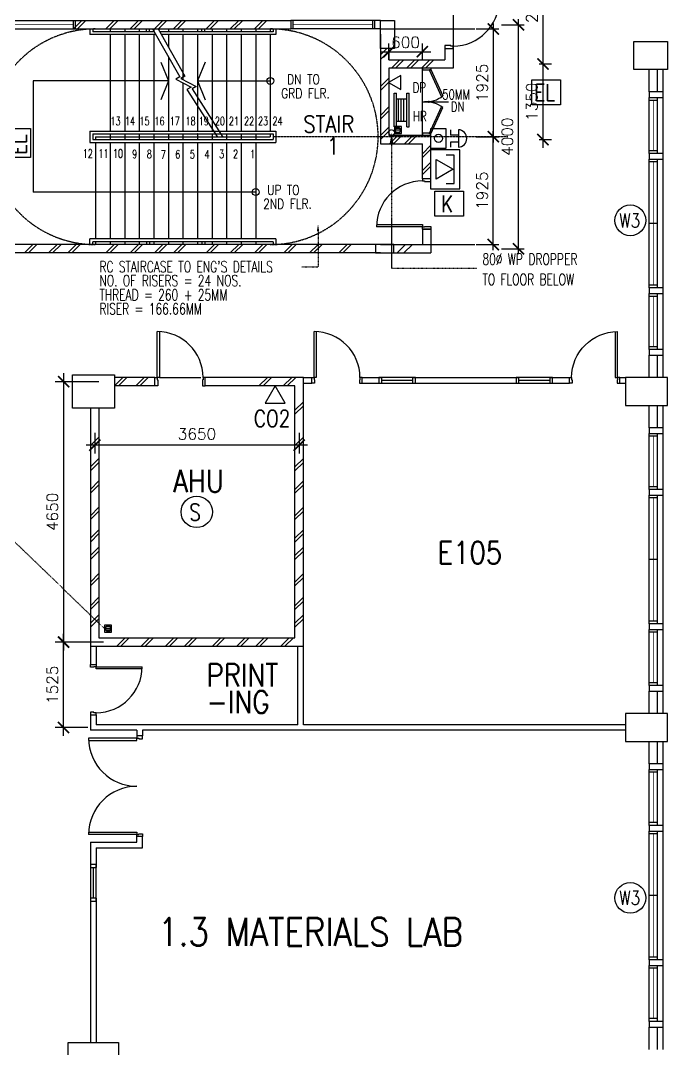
# Model space of a CAD drawing. Header units: feet. Extents: x 1613173 to 1750704, y -859418 to -757301.
# Drawn here: x 1639161 to 1650710, y -802174 to -783799 of the extents above; entities that cross this region are included whole.
import ezdxf

# ---------------------------------------------------------------- set-up
doc = ezdxf.new("R2010")
doc.units = ezdxf.units.FT
doc.header["$LTSCALE"] = 13
doc.header["$MEASUREMENT"] = 0
doc.linetypes.add('DIVIDE', pattern=[1.25, 0.5, -0.25, 0, -0.25, 0, -0.25])
doc.linetypes.add('HIDDEN', pattern=[0.375, 0.25, -0.125])
doc.layers.get('0').update_dxf_attribs({"linetype": 'CONTINUOUS'})
for name, color, linetype in [('-EL & K', 10, 'CONTINUOUS'), ('-FF', 240, 'CONTINUOUS'), ('-HR', 4, 'CONTINUOUS'), ('COL', 3, 'CONTINUOUS'), ('DIM', 7, 'CONTINUOUS'), ('DOOR', 5, 'CONTINUOUS'), ('DR', 7, 'CONTINUOUS'), ('FIT', 5, 'CONTINUOUS'), ('H', 1, 'CONTINUOUS'), ('hatch', 7, 'CONTINUOUS'), ('LINE', 7, 'CONTINUOUS'), ('partition', 7, 'CONTINUOUS'), ('PIPE', 5, 'DIVIDE'), ('stair', 7, 'CONTINUOUS'), ('T25', 7, 'CONTINUOUS'), ('T50', 4, 'CONTINUOUS'), ('TEX', 2, 'CONTINUOUS'), ('WALL', 2, 'CONTINUOUS'), ('WIN', 5, 'CONTINUOUS'), ('WIN-T', 7, 'CONTINUOUS'), ('WP', 50, 'DIVIDE')]:
    doc.layers.add(name, color=color, linetype=linetype)
doc.styles.add('E', font='ROMANS.SHX', dxfattribs={"width": 0.9})
doc.styles.add('ROMANS', font='romans')
doc.styles.get("Standard").update_dxf_attribs({"font": 'ROMANS.SHX'})
doc.dimstyles.new('STANDARD$0', dxfattribs={"dimscale": 0, "dimtxt": 8, "dimasz": 6, "dimexe": 1, "dimexo": 1, "dimgap": 3, "dimtad": 1, "dimdec": 0, "dimlfac": -1, "dimrnd": 1, "dimzin": 0, "dimdsep": 46, "dimtxsty": 'Standard', "dimcen": 0, "dimclrd": 5, "dimclre": 250, "dimadec": 0, "dimazin": 0, "dimtfac": 1, "dimtdec": 4, "dimtofl": 0, "dimtmove": 0, "dimatfit": 3, "dimfxl": 1, "dimtolj": 1, "dimtzin": 0, "dimarcsym": 0})

# ---------------------------------------------------------------- blocks, each defined once
blk = doc.blocks.new('FG')
at = {"layer": 'LINE', "linetype": 'Continuous'}
for points in [[(0, 0), (50, 0), (50, 100), (0, 100)], [(600, 0), (650, 0), (650, 100), (600, 100)]]:
    blk.add_lwpolyline(points, close=True, dxfattribs=at)
at = {"layer": 'LINE', "color": 5, "linetype": 'Continuous'}
for points in [[(600, 100), (50, 100)], [(50, 0), (600, 0)]]:
    blk.add_lwpolyline(points, dxfattribs=at)
at = {"layer": 'LINE', "color": 1, "linetype": 'Continuous'}
blk.add_lwpolyline([(50, 50), (600, 50)], dxfattribs=at)
blk = doc.blocks.new('DR-900-B')
at = {"layer": 'DR'}
for p, q in [((0, 900), (-150, 900)), ((-150, 900), (-150, 860)), ((-150, 860), (-110, 860)), ((-110, 860), (-110, 850)), ((-110, 850), (0, 850)), ((0, 850), (0, 900)), ((-150, 40), (-970, 40)), ((-969, 80), (-150, 80)), ((-150, 80), (-150, 40)), ((-150, 40), (-110, 40)), ((-150, 0), (-150, 40)), ((0, 0), (-150, 0)), ((-110, 50), (0, 50)), ((-110, 40), (-110, 50)), ((0, 50), (0, 0))]:
    blk.add_line(p, q, dxfattribs=at)
blk.add_arc((-150, 40), 820, 90, 180, dxfattribs=at)
blk = doc.blocks.new('_ARCHTICK')
at = {"color": 0, "linetype": 'ByBlock', "const_width": 0.15}
blk.add_lwpolyline([(-0.5, -0.5), (0.5, 0.5)], dxfattribs=at)
blk = doc.blocks.new('*D253')
at = {"layer": 'DIM', "color": 7, "lineweight": -2, "transparency": 16777216}
for p, q in [((1645735, -784499), (1645735, -784206)), ((1646335, -784499), (1646335, -784206)), ((1645585, -784356), (1646485, -784356))]:
    blk.add_line(p, q, dxfattribs=at)
at = {"layer": 'DIM', "color": 7, "lineweight": -2, "transparency": 16777216, "xscale": 200, "yscale": 200, "zscale": 200, "rotation": 180}
blk.add_blockref('_ARCHTICK', (1645735, -784356), dxfattribs=at)
at = {"layer": 'DIM', "color": 7, "lineweight": -2, "transparency": 16777216, "xscale": 200, "yscale": 200, "zscale": 200}
blk.add_blockref('_ARCHTICK', (1646335, -784356), dxfattribs=at)
at = {"layer": 'DIM', "color": 7, "transparency": 16777216, "insert": (1646035, -784187), "char_height": 200, "attachment_point": 5, "style": 'ROMANS'}
blk.add_mtext('\\A1;600', dxfattribs=at)
blk = doc.blocks.new('D1800-A')
at = {"layer": 'DR'}
for p, q in [((0, 0), (100, 0)), ((0, -50), (0, 0)), ((100, 0), (100, -40)), ((60, -50), (0, -50)), ((100, -40), (60, -40)), ((60, -40), (60, -50)), ((100, -40), (960, -40)), ((100, -80), (100, -40)), ((959, -80), (100, -80)), ((60, -1750), (0, -1750)), ((0, -1750), (0, -1800)), ((0, -1800), (100, -1800)), ((60, -1760), (60, -1750)), ((100, -1760), (60, -1760)), ((959, -1720), (100, -1720)), ((100, -1720), (100, -1760)), ((100, -1760), (960, -1760)), ((100, -1800), (100, -1760))]:
    blk.add_line(p, q, dxfattribs=at)
for centre, start, end in [((100, -40), 270.0001, 0), ((100, -1760), 0, 90)]:
    blk.add_arc(centre, 860, start, end, dxfattribs=at)
blk = doc.blocks.new('*D207')
at = {"layer": 'DIM', "color": 7, "lineweight": -2, "transparency": 16777216}
for p, q in [((1648488, -782274), (1648488, -784724)), ((1648423, -782424), (1648638, -782424)), ((1648423, -784574), (1648638, -784574))]:
    blk.add_line(p, q, dxfattribs=at)
at = {"layer": 'DIM', "color": 7, "lineweight": -2, "transparency": 16777216, "xscale": 200, "yscale": 200, "zscale": 200}
for p, rotation in [((1648488, -782424), 90), ((1648488, -784574), 270)]:
    blk.add_blockref('_ARCHTICK', p, dxfattribs=dict(at, rotation=rotation))
at = {"layer": 'DIM', "color": 7, "transparency": 16777216, "insert": (1648288, -783499), "char_height": 200, "attachment_point": 5, "rotation": 90, "style": 'ROMANS'}
blk.add_mtext('\\A1;2150', dxfattribs=at)
blk = doc.blocks.new('*D208')
at = {"layer": 'DIM', "color": 7, "lineweight": -2, "transparency": 16777216}
for p, q in [((1648488, -784424), (1648488, -786074)), ((1648423, -784574), (1648638, -784574)), ((1648423, -785924), (1648638, -785924))]:
    blk.add_line(p, q, dxfattribs=at)
at = {"layer": 'DIM', "color": 7, "lineweight": -2, "transparency": 16777216, "xscale": 200, "yscale": 200, "zscale": 200}
for p, rotation in [((1648488, -784574), 90), ((1648488, -785924), 270)]:
    blk.add_blockref('_ARCHTICK', p, dxfattribs=dict(at, rotation=rotation))
at = {"layer": 'DIM', "color": 7, "transparency": 16777216, "insert": (1648288, -785249), "char_height": 200, "attachment_point": 5, "rotation": 90, "style": 'ROMANS'}
blk.add_mtext('\\A1;1350', dxfattribs=at)
blk = doc.blocks.new('d900-1b1')
at = {"layer": 'DR'}
for p, q in [((40, 100), (40, 920)), ((80, 919), (80, 100)), ((0, 0), (0, 100)), ((0, 100), (40, 100)), ((50, 0), (0, 0)), ((80, 100), (40, 100)), ((40, 100), (40, 60)), ((40, 60), (50, 60)), ((50, 60), (50, 0)), ((860, 60), (850, 60)), ((850, 60), (850, 0)), ((850, 0), (900, 0)), ((860, 100), (860, 60)), ((900, 100), (860, 100)), ((900, 0), (900, 100))]:
    blk.add_line(p, q, dxfattribs=at)
blk.add_arc((40, 100), 820, 0, 90, dxfattribs=at)
blk = doc.blocks.new('*D230')
at = {"layer": 'DIM', "color": 7, "lineweight": -2, "transparency": 16777216}
for p, q in [((1640485, -791161), (1640485, -791532)), ((1644135, -791161), (1644135, -791532)), ((1644285, -791382), (1640335, -791382))]:
    blk.add_line(p, q, dxfattribs=at)
at = {"layer": 'DIM', "color": 7, "lineweight": -2, "transparency": 16777216, "xscale": 200, "yscale": 200, "zscale": 200, "rotation": 180}
blk.add_blockref('_ARCHTICK', (1640485, -791382), dxfattribs=at)
at = {"layer": 'DIM', "color": 7, "lineweight": -2, "transparency": 16777216, "xscale": 200, "yscale": 200, "zscale": 200}
blk.add_blockref('_ARCHTICK', (1644135, -791382), dxfattribs=at)
at = {"layer": 'DIM', "color": 7, "transparency": 16777216, "insert": (1642310, -791182), "char_height": 200, "attachment_point": 5, "style": 'ROMANS'}
blk.add_mtext('\\A1;3650', dxfattribs=at)
blk = doc.blocks.new('*D231')
at = {"layer": 'DIM', "color": 7, "lineweight": -2, "transparency": 16777216}
for p, q in [((1639929, -790099), (1639929, -795049)), ((1640560, -790249), (1639779, -790249)), ((1640641, -794899), (1639779, -794899))]:
    blk.add_line(p, q, dxfattribs=at)
at = {"layer": 'DIM', "color": 7, "lineweight": -2, "transparency": 16777216, "xscale": 200, "yscale": 200, "zscale": 200}
for p, rotation in [((1639929, -790249), 90), ((1639929, -794899), 270)]:
    blk.add_blockref('_ARCHTICK', p, dxfattribs=dict(at, rotation=rotation))
at = {"layer": 'DIM', "color": 7, "transparency": 16777216, "insert": (1639729, -792574), "char_height": 200, "attachment_point": 5, "rotation": 90, "style": 'ROMANS'}
blk.add_mtext('\\A1;4650', dxfattribs=at)
blk = doc.blocks.new('*D232')
at = {"layer": 'DIM', "color": 7, "lineweight": -2, "transparency": 16777216}
for p, q in [((1640641, -794899), (1639779, -794899)), ((1639929, -796574), (1639929, -794749)), ((1640360, -796424), (1639779, -796424))]:
    blk.add_line(p, q, dxfattribs=at)
at = {"layer": 'DIM', "color": 7, "lineweight": -2, "transparency": 16777216, "xscale": 200, "yscale": 200, "zscale": 200}
for p, rotation in [((1639929, -794899), 90), ((1639929, -796424), 270)]:
    blk.add_blockref('_ARCHTICK', p, dxfattribs=dict(at, rotation=rotation))
at = {"layer": 'DIM', "color": 7, "transparency": 16777216, "insert": (1639729, -795662), "char_height": 200, "attachment_point": 5, "rotation": 90, "style": 'ROMANS'}
blk.add_mtext('\\A1;1525', dxfattribs=at)
blk = doc.blocks.new('*D52')
at = {"layer": 'DIM', "color": 7, "lineweight": -2, "transparency": 16777216}
for p, q in [((1648788, -783985), (1649192, -783985)), ((1649092, -788085), (1649092, -783885)), ((1648788, -787985), (1649192, -787985))]:
    blk.add_line(p, q, dxfattribs=at)
at = {"layer": 'DIM', "color": 7, "lineweight": -2, "transparency": 16777216, "xscale": 200, "yscale": 200, "zscale": 200}
for p, rotation in [((1649092, -783985), 90), ((1649092, -787985), 270)]:
    blk.add_blockref('_ARCHTICK', p, dxfattribs=dict(at, rotation=rotation))
at = {"layer": 'DIM', "color": 7, "transparency": 16777216, "insert": (1648892, -785985), "char_height": 200, "attachment_point": 5, "rotation": 90, "style": 'ROMANS'}
blk.add_mtext('\\A1;4000', dxfattribs=at)
blk = doc.blocks.new('*D53')
at = {"layer": 'DIM', "color": 7, "lineweight": -2, "transparency": 16777216}
for p, q in [((1648642, -788010), (1648642, -785885)), ((1648338, -785985), (1648742, -785985)), ((1648338, -787910), (1648742, -787910))]:
    blk.add_line(p, q, dxfattribs=at)
at = {"layer": 'DIM', "color": 7, "lineweight": -2, "transparency": 16777216, "xscale": 200, "yscale": 200, "zscale": 200}
for p, rotation in [((1648642, -785985), 90), ((1648642, -787910), 270)]:
    blk.add_blockref('_ARCHTICK', p, dxfattribs=dict(at, rotation=rotation))
at = {"layer": 'DIM', "color": 7, "transparency": 16777216, "insert": (1648442, -786948), "char_height": 200, "attachment_point": 5, "rotation": 90, "style": 'ROMANS'}
blk.add_mtext('\\A1;1925', dxfattribs=at)
blk = doc.blocks.new('*D54')
at = {"layer": 'DIM', "color": 7, "lineweight": -2, "transparency": 16777216}
for p, q in [((1648338, -784060), (1648742, -784060)), ((1648642, -783960), (1648642, -786085)), ((1648338, -785985), (1648742, -785985))]:
    blk.add_line(p, q, dxfattribs=at)
at = {"layer": 'DIM', "color": 7, "lineweight": -2, "transparency": 16777216, "xscale": 200, "yscale": 200, "zscale": 200}
for p, rotation in [((1648642, -784060), 90), ((1648642, -785985), 270)]:
    blk.add_blockref('_ARCHTICK', p, dxfattribs=dict(at, rotation=rotation))
at = {"layer": 'DIM', "color": 7, "transparency": 16777216, "insert": (1648442, -785023), "char_height": 200, "attachment_point": 5, "rotation": 90, "style": 'ROMANS'}
blk.add_mtext('\\A1;1925', dxfattribs=at)
blk = doc.blocks.new('*D55')
at = {"layer": 'DIM', "color": 7, "lineweight": -2, "transparency": 16777216}
for p, q in [((1646426, -783641), (1646876, -783641)), ((1646526, -783810), (1646526, -783541)), ((1646776, -783810), (1646776, -783541))]:
    blk.add_line(p, q, dxfattribs=at)
at = {"layer": 'DIM', "color": 7, "lineweight": -2, "transparency": 16777216, "xscale": 200, "yscale": 200, "zscale": 200, "rotation": 180}
blk.add_blockref('_ARCHTICK', (1646526, -783641), dxfattribs=at)
at = {"layer": 'DIM', "color": 7, "lineweight": -2, "transparency": 16777216, "xscale": 200, "yscale": 200, "zscale": 200}
blk.add_blockref('_ARCHTICK', (1646776, -783641), dxfattribs=at)
at = {"layer": 'DIM', "color": 7, "transparency": 16777216, "insert": (1647059, -783291), "char_height": 200, "attachment_point": 5, "style": 'ROMANS'}
blk.add_mtext('\\A1;250', dxfattribs=at)
blk = doc.blocks.new('100FT')
at = {"layer": 'PIPE', "linetype": 'Continuous'}
blk.add_circle((0, 0), 50, dxfattribs=at)
at = {"layer": 'WP', "linetype": 'Continuous'}
for p, q in [((-37, 34), (37, 34)), ((-50, -3), (50, -3)), ((-34, -37), (34, -37))]:
    blk.add_line(p, q, dxfattribs=at)
blk = doc.blocks.new('A$C7CE3714C')
at = {"layer": 'FIT'}
blk.add_lwpolyline([(0, 0), (126, 0), (126, 126), (0, 126)], close=True, dxfattribs=at)
at = {"layer": 'FIT', "xscale": -1}
blk.add_blockref('100FT', (63, 66), dxfattribs=at)
blk = doc.blocks.new('CO2')
at = {"layer": '-FF'}
blk.add_lwpolyline([(-306, -176), (-306, 176), (0, 0)], close=True, dxfattribs=at)
blk = doc.blocks.new('FIREMAN INTERCOM')
at = {"layer": '-FF', "color": 3, "ltscale": 10}
for p, q in [((-350, 522), (350, 522)), ((-350, 0), (-350, 522)), ((350, 522), (350, 0)), ((350, 0), (-350, 0))]:
    blk.add_line(p, q, dxfattribs=at)
at = {"layer": '-FF', "ltscale": 10}
for p, q in [((-254, 281), (-254, 422)), ((-254, 422), (251, 422)), ((-1, 402), (-176, 100)), ((173, 100), (-1, 402)), ((251, 422), (251, 281)), ((-176, 100), (173, 100))]:
    blk.add_line(p, q, dxfattribs=at)
blk = doc.blocks.new('BREAK GLASS')
at = {"layer": '-FF'}
blk.add_lwpolyline([(-175, 281), (-175, 0), (175, 0), (175, 281)], close=True, dxfattribs=at)
blk.add_circle((2, 140), 73.3, dxfattribs=at)
blk = doc.blocks.new('ALARM BELL')
at = {"layer": '-FF'}
for p, q in [((-159, 140), (153, 140)), ((-156, 0), (-60, 0)), ((-60, 140), (-60, 0)), ((60, 140), (60, 0)), ((60, 0), (152, 0))]:
    blk.add_line(p, q, dxfattribs=at)
blk.add_arc((-3, 135), 156, 1.8551, 178.1449, dxfattribs=at)
blk = doc.blocks.new('SMOKE DETECTOR')
at = {"layer": '-FF'}
blk.add_circle((0, 0), 280, dxfattribs=at)
at = {"layer": '-FF', "color": 3, "style": 'E', "width": 0.8}
blk.add_text('S', height=300, dxfattribs=at).set_placement((-132, -156))
blk = doc.blocks.new('AMSTR2-E')
at = {"layer": 'hatch', "color": 1}
for p, q in [((1643.1, -150), (1793.1, 0)), ((1714.8, -150), (1864.8, 0)), ((2223.5, -150), (2373.5, 0)), ((2295.1, -150), (2445.1, 0)), ((2657.5, -150), (2807.5, 0)), ((2729.1, -150), (2879.1, 0)), ((3090.4, -150), (3240.4, 0)), ((3162, -150), (3312, 0)), ((3431.1, -150), (3581.1, 0)), ((3502.8, -150), (3652.8, 0)), ((4011.5, -150), (4161.5, 0)), ((4083.1, -150), (4233.1, 0)), ((4445.5, -150), (4595.5, 0)), ((4517.1, -150), (4667.1, 0)), ((4878.4, -150), (5028.4, 0)), ((4950, -150), (5100, 0))]:
    blk.add_line(p, q, dxfattribs=at)
at = {"layer": 'stair', "color": 193}
for p, q in [((1940, -150), (1940, -250)), ((1990, -150), (1990, -200)), ((2951.7, -200), (2951.7, -150)), ((3001.7, -200), (3001.7, -150)), ((3938.3, -200), (3938.3, -150)), ((3988.3, -200), (3988.3, -150)), ((5210, -150), (5210, -200)), ((5260, -150), (5260, -250)), ((3111.1, -250), (1940, -250)), ((3082.6, -200), (1990, -200)), ((5210, -200), (3183.1, -200)), ((5260, -250), (3211.7, -250)), ((1940, -1975), (5260, -1975)), ((1940, -1975), (1940, -2175)), ((5260, -1975), (5260, -2175)), ((1940, -2175), (5260, -2175)), ((1990, -2025), (5210, -2025)), ((1990, -2025), (1990, -2125)), ((1990, -2125), (5210, -2125)), ((3864.3, -2025), (3862.2, -2025)), ((5210, -2025), (5210, -2125)), ((1940, -4000), (1940, -3900)), ((5260, -3900), (1940, -3900)), ((1990, -4000), (1990, -3950)), ((5210, -3950), (1990, -3950)), ((2951.7, -3950), (2951.7, -4000)), ((3001.7, -3950), (3001.7, -4000)), ((3938.3, -3950), (3938.3, -4000)), ((3988.3, -3950), (3988.3, -4000)), ((5210, -3950), (5210, -4000)), ((5260, -3900), (5260, -4000))]:
    blk.add_line(p, q, dxfattribs=at)
at = {"layer": 'stair'}
for p, q in [((2300, -150), (2300, -200)), ((2560, -150), (2560, -200)), ((2820, -150), (2820, -200)), ((3080, -150), (3080, -200)), ((3340, -150), (3340, -200)), ((3600, -150), (3600, -200)), ((3860, -150), (3860, -200)), ((4120, -150), (4120, -200)), ((4380, -150), (4380, -200)), ((4640, -150), (4640, -200)), ((4900, -150), (4900, -200)), ((5160, -150), (5160, -200)), ((2300, -250), (2300, -1975)), ((2560, -250), (2560, -1975)), ((2820, -250), (2820, -1975)), ((3080, -250), (3080, -1975)), ((3340, -250), (3340, -474.5)), ((3600, -250), (3600, -1052.3)), ((3860, -250), (3860, -1975)), ((4120, -250), (4120, -1975)), ((4380, -250), (4380, -1975)), ((4640, -250), (4640, -1975)), ((4900, -250), (4900, -1975)), ((5160, -250), (5160, -1975)), ((3340, -650.4), (3340, -1975)), ((3340, -1078.4), (927.4, -1078.4)), ((927.4, -1078.4), (927.4, -3062.5)), ((3860, -1078.4), (5160, -1078.4)), ((3600, -1114.3), (3600, -1637.4)), ((3600, -1637.4), (3600, -1975)), ((2040, -2075), (3839.3, -2075)), ((2040, -2075), (5160, -2075)), ((2040, -2075), (2040, -2125)), ((2040, -2175), (2040, -3900)), ((2300, -2025), (2300, -2075)), ((2300, -2025), (2300, -2075)), ((2300, -2075), (2300, -2125)), ((2300, -2175), (2300, -3900)), ((2560, -2025), (2560, -2075)), ((2560, -2025), (2560, -2075)), ((2560, -2075), (2560, -2125)), ((2560, -2175), (2560, -3900)), ((2820, -2025), (2820, -2075)), ((2820, -2025), (2820, -2075)), ((2820, -2075), (2820, -2125)), ((2820, -2175), (2820, -3900)), ((3080, -2025), (3080, -2075)), ((3080, -2025), (3080, -2075)), ((3080, -2075), (3080, -2125)), ((3080, -2175), (3080, -3900)), ((3340, -2025), (3340, -2075)), ((3340, -2025), (3340, -2075)), ((3340, -2075), (3340, -2125)), ((3340, -2175), (3340, -3900)), ((3600, -2025), (3600, -2070.6)), ((3600, -2025), (3600, -2075)), ((3600, -2075), (3600, -2125)), ((3600, -2175), (3600, -3900)), ((3860, -2025), (3860, -2125)), ((3860, -2175), (3860, -3900)), ((4120, -2025), (4120, -2075)), ((4120, -2075), (4120, -2125)), ((4120, -2075), (4120, -2125)), ((4120, -2175), (4120, -3900)), ((4380, -2025), (4380, -2075)), ((4380, -2075), (4380, -2125)), ((4380, -2075), (4380, -2125)), ((4380, -2175), (4380, -3900)), ((4640, -2025), (4640, -2075)), ((4640, -2075), (4640, -2125)), ((4640, -2175), (4640, -3900)), ((4900, -2025), (4900, -2075)), ((4900, -2075), (4900, -2125)), ((4900, -2175), (4900, -3900)), ((5160, -2025), (5160, -2075)), ((4900, -3062.5), (927.4, -3062.5)), ((2040, -3950), (2040, -4000)), ((2300, -3950), (2300, -4000)), ((2560, -3950), (2560, -4000)), ((2820, -3950), (2820, -4000)), ((3080, -3950), (3080, -4000)), ((3340, -3950), (3340, -4000)), ((3600, -3950), (3600, -4000)), ((3860, -3950), (3860, -4000)), ((4120, -3950), (4120, -4000)), ((4380, -3950), (4380, -4000)), ((4640, -3950), (4640, -4000)), ((4900, -3950), (4900, -4000))]:
    blk.add_line(p, q, dxfattribs=at)
at = {"layer": 'stair', "color": 5, "linetype": 'HIDDEN'}
for p, q in [((7125, -150), (8812.7, -150)), ((9398, -2075), (5210, -2075)), ((7125, -4000), (8812.7, -4000))]:
    blk.add_line(p, q, dxfattribs=at)
at = {"layer": 'stair'}
for points in [[(3054, -150), (3542.9, -1005.3), (3470.6, -1046.6), (3744.1, -1189.7), (3671.9, -1231), (4214, -2079.3)], [(3154.5, -150), (3635.7, -991.9), (3563.5, -1033.2), (3837, -1176.3), (3764.8, -1217.6), (4314.5, -2079.3)]]:
    blk.add_lwpolyline(points, dxfattribs=at)
at = {"layer": 'stair', "color": 4, "linetype": 'Continuous'}
for points in [[(3205.2, -741.4), (3340, -1078.4), (3205.2, -1415.5)], [(3994.8, -741.4), (3860, -1078.4), (3994.8, -1415.5)]]:
    blk.add_lwpolyline(points, dxfattribs=at)
at = {"layer": 'stair', "color": 2, "linetype": 'Continuous'}
for centre in [(5160, -1078.4), (4900, -3062.5)]:
    blk.add_circle(centre, 62.5, dxfattribs=at)
at = {"layer": 'stair', "color": 1, "linetype": 'HIDDEN'}
for centre, start, end in [((2040, -2075), 90, 270), ((5160, -2075), 270, 90)]:
    blk.add_arc(centre, 1925, start, end, dxfattribs=at)
at = {"layer": 'WALL'}
for p, q in [((1675, 0), (1675, -150)), ((1675, 0), (5525, 0)), ((5525, 0), (5525, -150)), ((1675, -150), (5525, -150)), ((7025, -150), (7025, 0)), ((7125, 0), (7025, 0)), ((7125, -150), (7025, -150))]:
    blk.add_line(p, q, dxfattribs=at)
at = {"layer": 'WIN'}
for p, q in [((175, 0), (1675, 0)), ((1637, 0), (1637, -150)), ((7025, 0), (5525, 0)), ((175, -150), (1675, -150)), ((213, 0), (213, -150)), ((7025, -150), (5525, -150)), ((5563, 0), (5563, -150)), ((6987, 0), (6987, -150))]:
    blk.add_line(p, q, dxfattribs=at)
at = {"layer": 'WIN', "const_width": 10, "flags": 128}
for points in [[(213, -75), (1637, -75)], [(6987, -75), (5563, -75)]]:
    blk.add_lwpolyline(points, dxfattribs=at)
at = {"color": 2, "style": 'ROMANS', "width": 0.85}
for s, p in [('STAIR', (5751, -1998.7)), ('1', (6170.8, -2389.9))]:
    blk.add_text(s, height=300, dxfattribs=at).set_placement(p)
at = {"layer": 'stair', "color": 7, "linetype": 'Continuous', "style": 'ROMANS', "width": 0.7}
for s, p in [('13', (2305.7, -1870.8)), ('14', (2564.5, -1870.8)), ('15', (2823.7, -1870.8)), ('16', (3091.2, -1870.8)), ('17', (3363.8, -1870.8)), ('18', (3646.4, -1870.8)), ('19', (3882.4, -1870.8)), ('20', (4170.7, -1870.8)), ('21', (4420.5, -1870.8)), ('22', (4690.7, -1870.8)), ('23', (4939.7, -1870.8)), ('24', (5198.7, -1870.8)), ('12', (1810.6, -2448.5)), ('11', (2091.6, -2448.5)), ('10', (2349.7, -2448.5)), ('9', (2693.6, -2458.5)), ('8', (2955, -2458.5)), ('7', (3204.5, -2469)), ('6', (3463.1, -2463.7)), ('5', (3724.5, -2463.7)), ('4', (3985.9, -2463.7)), ('3', (4244.5, -2458.5)), ('2', (4494, -2458.5)), ('1', (4798.6, -2459))]:
    blk.add_text(s, height=150, dxfattribs=at).set_placement(p)
at = {"layer": 'DIM', "color": 1}
dim = blk.add_linear_dim(base=(7275, 268.9), p1=(7025, 0), p2=(7275, 0), dimstyle='STANDARD$0', override={"dimscale": 100, "dimtxt": 2, "dimasz": 2, "dimgap": 1, "dimtxsty": 'ROMANS', "dimblk": 'ARCHTICK', "dimdle": 1, "dimclrd": 7, "dimclre": 7, "dimclrt": 7, "dimtdec": 0, "dimtmove": 2}, dxfattribs=at)
dim.commit()
dim.dimension.update_dxf_attribs({"geometry": '*D55', "text_midpoint": (7558.5, 618.9), "dimtype": 128, "insert": (-1639500.9, 783910.4)})
at = {"layer": 'DIM'}
for p1, p2, distance, picture, middle in [((9187, -4075), (9187, -75), -403.9, '*D52', (9390.9, -2075)), ((8736.9, -150), (8736.9, -2075), 403.9, '*D54', (8940.7, -1112.5)), ((8736.9, -4000), (8736.9, -2075), -403.9, '*D53', (8940.7, -3037.5))]:
    dim = blk.add_aligned_dim(p1=p1, p2=p2, distance=distance, dimstyle='STANDARD$0', override={"dimscale": 100, "dimtxt": 2, "dimasz": 2, "dimgap": 1, "dimtxsty": 'ROMANS', "dimblk": 'ARCHTICK', "dimdle": 1, "dimclrd": 7, "dimclre": 7, "dimclrt": 7, "dimtdec": 0, "dimtmove": 2}, dxfattribs=at)
    dim.commit()
    dim.dimension.update_dxf_attribs({"geometry": picture, "text_midpoint": middle, "insert": (-1639500.9, 783910.4)})

msp = doc.modelspace()

# ---------------------------------------------------------------- linework, layer by layer
at = {"layer": '-EL & K', "color": 0}
for p, q in [((1648287.6, -785304.2), (1648287.6, -784857.1)), ((1648287.6, -784857.1), (1648801.5, -784857.1)), ((1648801.5, -784857.1), (1648801.5, -785304.2)), ((1648801.5, -785304.2), (1648287.6, -785304.2)), ((1646558, -787292.4), (1646558, -786845.3)), ((1646558, -786845.3), (1647072, -786845.3)), ((1647072, -786845.3), (1647072, -787292.4)), ((1647072, -787292.4), (1646558, -787292.4))]:
    msp.add_line(p, q, dxfattribs=at)
msp.add_lwpolyline([(1638891.4, -786242.4), (1638891.4, -785728.5), (1639338.5, -785728.5), (1639338.5, -786242.4)], close=True, dxfattribs=at)
at = {"layer": '-HR', "color": 0}
for p, q in [((1645831.2, -785694.9), (1645831.2, -785094.9)), ((1645831.2, -785094.9), (1645871.2, -785094.9)), ((1645871.2, -785694.9), (1645871.2, -785094.9)), ((1646056.6, -785694.9), (1646056.6, -785094.9)), ((1646056.6, -785094.9), (1646096.6, -785094.9)), ((1646096.6, -785694.9), (1646096.6, -785094.9)), ((1645871.2, -785194.9), (1646056.6, -785194.9)), ((1645906.6, -785594.9), (1645906.6, -785194.9)), ((1645956.6, -785594.9), (1645956.6, -785194.9)), ((1646006.6, -785594.9), (1646006.6, -785194.9)), ((1645831.2, -785694.9), (1645871.2, -785694.9)), ((1645871.2, -785594.9), (1646056.6, -785594.9)), ((1646056.6, -785694.9), (1646096.6, -785694.9))]:
    msp.add_line(p, q, dxfattribs=at)
at = {"layer": '-HR', "color": 0, "elevation": 0}
msp.add_lwpolyline([(1645951.2, -785031.6), (1645951.2, -784777.6), (1645731.2, -784904.6)], close=True, dxfattribs=at)
at = {"color": 0}
for p, q in [((1650635.2, -790174.1), (1650635.2, -784674.1)), ((1650635.2, -796174.1), (1650635.2, -790674.1)), ((1641235.2, -796474.1), (1641235.2, -796572.2)), ((1641335.2, -796474.1), (1641335.2, -796574.1)), ((1650635.2, -802174.1), (1650635.2, -796674.1)), ((1641235.2, -798474.1), (1641235.2, -798376)), ((1641335.2, -798574.1), (1641335.2, -798374.1)), ((1641335.2, -798574.1), (1641335.2, -798374.1))]:
    msp.add_line(p, q, dxfattribs=at)
at = {"layer": 'COL', "color": 0}
for points in [[(1645585.2, -784299.1), (1645585.2, -783799.1), (1645835.2, -783799.1), (1645835.2, -784299.1)], [(1650710.2, -784174.1), (1650710.2, -784674.1), (1650110.2, -784674.1), (1650110.2, -784174.1)], [(1645822.7, -787949.1), (1645822.7, -787799.1), (1645497.7, -787799.1), (1645497.7, -787949.1)], [(1640085.2, -790124.1), (1640835.2, -790124.1), (1640835.2, -790724.1), (1640085.2, -790724.1)], [(1650710.2, -790174.1), (1649960.2, -790174.1), (1649960.2, -790674.1), (1650710.2, -790674.1)], [(1650710.2, -796174.1), (1649960.2, -796174.1), (1649960.2, -796674.1), (1650710.2, -796674.1)], [(1640010.2, -802049.1), (1640910.2, -802049.1), (1640910.2, -802799.1), (1640010.2, -802799.1)]]:
    msp.add_lwpolyline(points, close=True, dxfattribs=at)
at = {"layer": 'DIM', "color": 0}
for p, q in [((1645585.2, -783949.1), (1647273, -783949.1)), ((1645585.2, -787799.1), (1646848, -787799.1)), ((1645585.2, -787799.1), (1647273, -787799.1))]:
    msp.add_line(p, q, dxfattribs=at)
at = {"layer": 'DOOR', "color": 0}
for p, q in [((1646335.2, -784649.1), (1646335.2, -784687.1)), ((1646460.2, -784687.1), (1646335.2, -784687.1)), ((1646460.2, -784674.1), (1646460.2, -784687.1)), ((1646485.2, -784678.5), (1646460.2, -784678.5)), ((1646460.2, -784678.5), (1646460.2, -784691.5)), ((1646464.4, -784687.9), (1646485.2, -784674.1)), ((1646464.4, -784692.4), (1646485.2, -784678.5)), ((1646464.4, -784687.9), (1646678.4, -785160)), ((1646485.2, -784653.5), (1646485.2, -784678.5)), ((1646485.2, -784674.1), (1646698.5, -785145.1)), ((1646464.4, -785810.3), (1646678.4, -785338.2)), ((1646485.2, -785824.1), (1646698.5, -785353.1)), ((1646460.2, -785808.9), (1646335.2, -785808.9)), ((1646335.2, -785808.9), (1646335.2, -785846.9)), ((1646460.2, -785821.9), (1646460.2, -785808.9)), ((1646485.2, -785821.9), (1646460.2, -785821.9)), ((1646464.4, -785808.1), (1646485.2, -785821.9)), ((1646485.2, -785840.1), (1646485.2, -785824.1))]:
    msp.add_line(p, q, dxfattribs=at)
for centre, start, end in [((1646391.6, -784751.7), 267.5509, 307.96545), ((1646391.6, -785746.5), 52.03455, 92.4491)]:
    msp.add_arc(centre, 499, start, end, dxfattribs=at)
at = {"layer": 'H', "color": 0}
for p, q in [((1645585.2, -784413.4), (1645699.5, -784299.1)), ((1645585.2, -784495.8), (1645735.2, -784345.8)), ((1645785.3, -784649.1), (1645935.3, -784499.1)), ((1645855.2, -784649.1), (1646005.2, -784499.1)), ((1645585.2, -784976.8), (1645735.2, -784826.8)), ((1645585.2, -785047.6), (1645735.2, -784897.6)), ((1645585.2, -785491.5), (1645735.2, -785341.5)), ((1645585.2, -785562.2), (1645735.2, -785412.2)), ((1645585.2, -785852.4), (1645735.2, -785702.4)), ((1645585.2, -785923.1), (1645735.2, -785773.1)), ((1645748.3, -785999.1), (1645898.3, -785849.1)), ((1645818.2, -785999.1), (1645968.2, -785849.1)), ((1646335.2, -786176.8), (1646485.2, -786026.8)), ((1646335.2, -786247.5), (1646485.2, -786097.5)), ((1646335.2, -786477.5), (1646485.2, -786327.5)), ((1646335.2, -786548.2), (1646485.2, -786398.2)), ((1644060.2, -790756.9), (1644210.2, -790606.9)), ((1644060.2, -790827.6), (1644210.2, -790677.6)), ((1640410.2, -791387), (1640560.2, -791237)), ((1640410.2, -791457.8), (1640560.2, -791307.8)), ((1644060.2, -791387), (1644210.2, -791237)), ((1644060.2, -791457.8), (1644210.2, -791307.8)), ((1640410.2, -791771.3), (1640560.2, -791621.3)), ((1640410.2, -791842), (1640560.2, -791692)), ((1644060.2, -791771.3), (1644210.2, -791621.3)), ((1644060.2, -791842), (1644210.2, -791692)), ((1640410.2, -792171.3), (1640560.2, -792021.3)), ((1640410.2, -792242), (1640560.2, -792092)), ((1644060.2, -792171.3), (1644210.2, -792021.3)), ((1644060.2, -792242), (1644210.2, -792092)), ((1640410.2, -792642), (1640560.2, -792492)), ((1644060.2, -792642), (1644210.2, -792492)), ((1640410.2, -792712.7), (1640560.2, -792562.7)), ((1644060.2, -792712.7), (1644210.2, -792562.7)), ((1640410.2, -793042), (1640560.2, -792892)), ((1640410.2, -793112.7), (1640560.2, -792962.7)), ((1644060.2, -793042), (1644210.2, -792892)), ((1644060.2, -793112.7), (1644210.2, -792962.7)), ((1640410.2, -793355.4), (1640560.2, -793205.4)), ((1644060.2, -793355.4), (1644210.2, -793205.4)), ((1640410.2, -793426.1), (1640560.2, -793276.1)), ((1644060.2, -793426.1), (1644210.2, -793276.1)), ((1640410.2, -793826.1), (1640560.2, -793676.1)), ((1640410.2, -793896.8), (1640560.2, -793746.8)), ((1644060.2, -793826.1), (1644210.2, -793676.1)), ((1644060.2, -793896.8), (1644210.2, -793746.8)), ((1640410.2, -794248.8), (1640560.2, -794098.8)), ((1644060.2, -794248.8), (1644210.2, -794098.8)), ((1640410.2, -794319.6), (1640560.2, -794169.6)), ((1644060.2, -794319.6), (1644210.2, -794169.6)), ((1640410.2, -794562.3), (1640560.2, -794412.3)), ((1640410.2, -794633), (1640560.2, -794483)), ((1644060.2, -794562.3), (1644210.2, -794412.3)), ((1644060.2, -794633), (1644210.2, -794483))]:
    msp.add_line(p, q, dxfattribs=at)
at = {"layer": 'hatch', "color": 0}
for p, q in [((1646052.9, -784649.1), (1646202.9, -784499.1)), ((1646124.5, -784649.1), (1646274.5, -784499.1)), ((1646320.2, -784649.1), (1646470.2, -784499.1)), ((1646391.8, -784649.1), (1646541.8, -784499.1)), ((1646015.9, -785999.1), (1646165.9, -785849.1)), ((1646087.5, -785999.1), (1646237.5, -785849.1)), ((1639228.7, -787949.1), (1639378.7, -787799.1)), ((1639300.3, -787949.1), (1639450.3, -787799.1)), ((1639661.6, -787949.1), (1639811.6, -787799.1)), ((1639733.2, -787949.1), (1639883.2, -787799.1)), ((1640002.4, -787949.1), (1640152.4, -787799.1)), ((1640074, -787949.1), (1640224, -787799.1)), ((1640683.7, -787949.1), (1640833.7, -787799.1)), ((1640755.3, -787949.1), (1640905.3, -787799.1)), ((1641117.7, -787949.1), (1641267.7, -787799.1)), ((1641189.3, -787949.1), (1641339.3, -787799.1)), ((1641550.6, -787949.1), (1641700.6, -787799.1)), ((1641622.2, -787949.1), (1641772.2, -787799.1)), ((1641891.4, -787949.1), (1642041.4, -787799.1)), ((1641963, -787949.1), (1642113, -787799.1)), ((1642471.7, -787949.1), (1642621.7, -787799.1)), ((1642543.3, -787949.1), (1642693.3, -787799.1)), ((1642905.7, -787949.1), (1643055.7, -787799.1)), ((1642977.3, -787949.1), (1643127.3, -787799.1)), ((1643338.6, -787949.1), (1643488.6, -787799.1)), ((1643410.2, -787949.1), (1643560.2, -787799.1)), ((1643858.7, -787949.1), (1644008.7, -787799.1)), ((1643930.3, -787949.1), (1644080.3, -787799.1)), ((1644322.2, -787949.1), (1644472.2, -787799.1)), ((1644393.8, -787949.1), (1644543.8, -787799.1)), ((1644842.3, -787949.1), (1644992.3, -787799.1)), ((1644913.9, -787949.1), (1645063.9, -787799.1)), ((1645882.1, -787949.1), (1646032.1, -787799.1)), ((1646006.7, -787949.1), (1646156.7, -787799.1)), ((1640836.2, -790324.1), (1640986.2, -790174.1)), ((1640907.9, -790324.1), (1641057.9, -790174.1)), ((1641216.9, -790324.1), (1641366.9, -790174.1)), ((1641288.6, -790324.1), (1641438.6, -790174.1)), ((1643417.7, -790324.1), (1643567.7, -790174.1)), ((1643489.4, -790324.1), (1643639.4, -790174.1)), ((1643851.7, -790324.1), (1644001.7, -790174.1)), ((1643923.4, -790324.1), (1644073.4, -790174.1)), ((1640880.9, -794974.1), (1641030.9, -794824.1)), ((1640952.5, -794974.1), (1641102.5, -794824.1)), ((1641314.9, -794974.1), (1641464.9, -794824.1)), ((1641386.5, -794974.1), (1641536.5, -794824.1)), ((1641747.8, -794974.1), (1641897.8, -794824.1)), ((1641819.4, -794974.1), (1641969.4, -794824.1)), ((1642088.6, -794974.1), (1642238.6, -794824.1)), ((1642160.2, -794974.1), (1642310.2, -794824.1)), ((1642586.8, -794974.1), (1642736.8, -794824.1)), ((1642658.5, -794974.1), (1642808.5, -794824.1)), ((1643019.8, -794974.1), (1643169.8, -794824.1)), ((1643091.4, -794974.1), (1643241.4, -794824.1)), ((1643360.5, -794974.1), (1643510.5, -794824.1)), ((1643432.2, -794974.1), (1643582.2, -794824.1)), ((1643809.5, -794974.1), (1643959.5, -794824.1)), ((1643881.1, -794974.1), (1644031.1, -794824.1))]:
    msp.add_line(p, q, dxfattribs=at)
msp.add_solid([(1646460.2, -785229.4), (1646460.2, -785271), (1646335.2, -785250.2)], dxfattribs=at)
at = {"layer": 'LINE', "color": 0}
for p, q in [((1646735.2, -784295.1), (1646885.2, -784295.1)), ((1646335.2, -785849.1), (1646335.2, -784649.1))]:
    msp.add_line(p, q, dxfattribs=at)
for points in [[(1646885.2, -783435.1), (1646885.2, -784295.1)], [(1641640.2, -790174.1), (1642380.2, -790174.1)]]:
    msp.add_lwpolyline(points, dxfattribs=at)
at = {"layer": 'partition', "color": 0}
for p, q in [((1644210.2, -790174.1), (1644360.2, -790174.1)), ((1644210.2, -790274.1), (1644360.2, -790274.1)), ((1645260.2, -790174.1), (1645610.2, -790174.1)), ((1645260.2, -790274.1), (1645610.2, -790274.1)), ((1646160.2, -790174.1), (1648060.2, -790174.1)), ((1646160.2, -790274.1), (1648060.2, -790274.1)), ((1648610.2, -790174.1), (1648960.2, -790174.1)), ((1648610.2, -790274.1), (1648960.2, -790274.1)), ((1649860.2, -790174.1), (1649960.2, -790174.1)), ((1649860.2, -790274.1), (1649960.2, -790274.1)), ((1640410.2, -794974.1), (1640410.2, -795299.8)), ((1640510.2, -794974.1), (1640510.2, -795299.8)), ((1644110.2, -796374.1), (1644110.2, -794977)), ((1644210.2, -796374.1), (1644210.2, -794977)), ((1640410.2, -796199.8), (1640410.2, -796474.1)), ((1640510.2, -796199.8), (1640510.2, -796374.1)), ((1641235.2, -796474.1), (1640410.2, -796474.1)), ((1644110.2, -796374.1), (1640510.2, -796374.1)), ((1649960.2, -796474.1), (1641335.2, -796474.1)), ((1649960.2, -796374.1), (1644210.2, -796374.1)), ((1640410.2, -798474.1), (1641235.2, -798474.1)), ((1640510.2, -798574.1), (1641335.2, -798574.1))]:
    msp.add_line(p, q, dxfattribs=at)
at = {"layer": 'stair', "color": 0}
for p, q in [((1646335.2, -785250.2), (1646804, -785250.2)), ((1646485.2, -785849.1), (1646335.2, -785849.1)), ((1640410.2, -798474.1), (1640410.2, -798924.1)), ((1640510.2, -798574.1), (1640510.2, -798924.1)), ((1640410.2, -799474.1), (1640410.2, -802049.1)), ((1640510.2, -799474.1), (1640510.2, -802049.1))]:
    msp.add_line(p, q, dxfattribs=at)
at = {"layer": 'WALL', "color": 0}
for p, q in [((1645585.2, -784039.1), (1645585.2, -785999.1)), ((1645735.2, -784299.1), (1645735.2, -784499.1)), ((1646735.2, -784295.1), (1646735.2, -784499.1)), ((1646885.2, -784295.1), (1646885.2, -784649.1)), ((1645735.2, -784499.1), (1646735.2, -784499.1)), ((1646885.2, -784649.1), (1645735.2, -784649.1)), ((1645735.2, -784649.1), (1645735.2, -785849.1)), ((1645735.2, -784649.1), (1645735.2, -785849.1)), ((1650385.2, -785074.1), (1650385.2, -784674.1)), ((1650535.2, -785074.1), (1650535.2, -784674.1)), ((1646485.2, -785849.1), (1645735.2, -785849.1)), ((1646485.2, -786626.3), (1646485.2, -785849.1)), ((1645585.2, -785999.1), (1646335.2, -785999.1)), ((1646335.2, -786624.1), (1646335.2, -785999.1)), ((1646335.2, -787524.1), (1646335.2, -787799.1)), ((1646335.2, -787524.1), (1646485.2, -787524.1)), ((1646485.2, -787524.1), (1646485.2, -787949.1)), ((1645585.2, -787799.1), (1638535.2, -787799.1)), ((1645735.2, -787799.1), (1646328.7, -787799.1)), ((1645585.2, -787949.1), (1638535.2, -787949.1)), ((1645735.2, -787949.1), (1646485.2, -787949.1)), ((1650385.2, -790174.1), (1650385.2, -789774.1)), ((1650535.2, -790174.1), (1650535.2, -789774.1)), ((1650385.2, -791074.1), (1650385.2, -790674.1)), ((1650535.2, -791074.1), (1650535.2, -790674.1)), ((1650385.2, -796174.1), (1650385.2, -795774.1)), ((1650535.2, -796174.1), (1650535.2, -795774.1)), ((1650385.2, -797074.1), (1650385.2, -796674.1)), ((1650535.2, -797074.1), (1650535.2, -796674.1)), ((1650385.2, -802174.1), (1650385.2, -801774.1)), ((1650535.2, -802174.1), (1650535.2, -801774.1))]:
    msp.add_line(p, q, dxfattribs=at)
for points in [[(1650635.2, -785074.1), (1650385.2, -785074.1), (1650385.2, -785174.1), (1650635.2, -785174.1)], [(1650635.2, -786174.1), (1650385.2, -786174.1), (1650385.2, -786274.1), (1650635.2, -786274.1)], [(1650635.2, -788574.1), (1650385.2, -788574.1), (1650385.2, -788674.1), (1650635.2, -788674.1)], [(1650635.2, -789674.1), (1650385.2, -789674.1), (1650385.2, -789774.1), (1650635.2, -789774.1)], [(1650635.2, -791074.1), (1650385.2, -791074.1), (1650385.2, -791174.1), (1650635.2, -791174.1)], [(1650635.2, -792174.1), (1650385.2, -792174.1), (1650385.2, -792274.1), (1650635.2, -792274.1)], [(1650635.2, -794574.1), (1650385.2, -794574.1), (1650385.2, -794674.1), (1650635.2, -794674.1)], [(1650635.2, -795674.1), (1650385.2, -795674.1), (1650385.2, -795774.1), (1650635.2, -795774.1)], [(1650635.2, -797074.1), (1650385.2, -797074.1), (1650385.2, -797174.1), (1650635.2, -797174.1)], [(1650635.2, -798174.1), (1650385.2, -798174.1), (1650385.2, -798274.1), (1650635.2, -798274.1)], [(1650635.2, -800574.1), (1650385.2, -800574.1), (1650385.2, -800674.1), (1650635.2, -800674.1)], [(1650635.2, -801674.1), (1650385.2, -801674.1), (1650385.2, -801774.1), (1650635.2, -801774.1)]]:
    msp.add_lwpolyline(points, close=True, dxfattribs=at)
for points in [[(1640410.2, -790724.1), (1640410.2, -794974.1), (1644210.2, -794974.1), (1644210.2, -790174.1), (1642460.2, -790174.1)], [(1641560.2, -790174.1), (1640835.2, -790174.1)], [(1640560.2, -790724.1), (1640560.2, -794824.1), (1644060.2, -794824.1), (1644060.2, -790324.1), (1642460.2, -790324.1)], [(1641560.2, -790324.1), (1640835.2, -790324.1)]]:
    msp.add_lwpolyline(points, dxfattribs=at)
at = {"layer": 'WIN', "color": 0}
for p, q in [((1650385.2, -786174.1), (1650385.2, -785174.1)), ((1650535.2, -785224.1), (1650385.2, -785224.1)), ((1650535.2, -786174.1), (1650535.2, -785174.1)), ((1650535.2, -786124.1), (1650385.2, -786124.1)), ((1650385.2, -788574.1), (1650385.2, -786274.1)), ((1650535.2, -786324.1), (1650385.2, -786324.1)), ((1650535.2, -788574.1), (1650535.2, -786274.1)), ((1650535.2, -787424.1), (1650385.2, -787424.1)), ((1650535.2, -788524.1), (1650385.2, -788524.1)), ((1650385.2, -789674.1), (1650385.2, -788674.1)), ((1650535.2, -788724.1), (1650385.2, -788724.1)), ((1650535.2, -789674.1), (1650535.2, -788674.1)), ((1650535.2, -789624.1), (1650385.2, -789624.1)), ((1650385.2, -792174.1), (1650385.2, -791174.1)), ((1650535.2, -791224.1), (1650385.2, -791224.1)), ((1650535.2, -792174.1), (1650535.2, -791174.1)), ((1650535.2, -792124.1), (1650385.2, -792124.1)), ((1650385.2, -794574.1), (1650385.2, -792274.1)), ((1650535.2, -792324.1), (1650385.2, -792324.1)), ((1650535.2, -794574.1), (1650535.2, -792274.1)), ((1650535.2, -793424.1), (1650385.2, -793424.1)), ((1650535.2, -794524.1), (1650385.2, -794524.1)), ((1650385.2, -795674.1), (1650385.2, -794674.1)), ((1650535.2, -795674.1), (1650535.2, -794674.1)), ((1650535.2, -794724.1), (1650385.2, -794724.1)), ((1650535.2, -795624.1), (1650385.2, -795624.1)), ((1650385.2, -798174.1), (1650385.2, -797174.1)), ((1650535.2, -797224.1), (1650385.2, -797224.1)), ((1650535.2, -798174.1), (1650535.2, -797174.1)), ((1650535.2, -798124.1), (1650385.2, -798124.1)), ((1650385.2, -800574.1), (1650385.2, -798274.1)), ((1650535.2, -798324.1), (1650385.2, -798324.1)), ((1650535.2, -800574.1), (1650535.2, -798274.1)), ((1650535.2, -799424.1), (1650385.2, -799424.1)), ((1650535.2, -800524.1), (1650385.2, -800524.1)), ((1650385.2, -801674.1), (1650385.2, -800674.1)), ((1650535.2, -800724.1), (1650385.2, -800724.1)), ((1650535.2, -801674.1), (1650535.2, -800674.1)), ((1650535.2, -801624.1), (1650385.2, -801624.1))]:
    msp.add_line(p, q, dxfattribs=at)
at = {"layer": 'WIN', "color": 0, "const_width": 10, "flags": 128}
for points in [[(1650460.2, -786124.1), (1650460.2, -785224.1)], [(1650460.2, -788524.1), (1650460.2, -786324.1)], [(1650460.2, -788724.1), (1650460.2, -789624.1)], [(1650460.2, -792124.1), (1650460.2, -791224.1)], [(1650460.2, -794524.1), (1650460.2, -792324.1)], [(1650460.2, -794724.1), (1650460.2, -795624.1)], [(1650460.2, -798124.1), (1650460.2, -797224.1)], [(1650460.2, -800524.1), (1650460.2, -798324.1)], [(1650460.2, -800724.1), (1650460.2, -801624.1)]]:
    msp.add_lwpolyline(points, dxfattribs=at)
at = {"layer": 'WIN-T', "color": 0}
for centre in [(1650047.9, -787367), (1650047.9, -799467.9)]:
    msp.add_circle(centre, 275, dxfattribs=at)
at = {"layer": 'WP', "color": 0}
for p, q in [((1645835.9, -785753.1), (1645821.4, -785764.5)), ((1645785.4, -785999.2), (1645785.4, -788223.7)), ((1645785.4, -787354.5), (1645785.4, -788223.7)), ((1644471.9, -787561), (1644471.9, -788198.5)), ((1633931.3, -788148.3), (1640660.2, -794661.1)), ((1644184.2, -788198.5), (1644471.9, -788198.5)), ((1645785.4, -788223.7), (1647304.8, -788223.7))]:
    msp.add_line(p, q, dxfattribs=at)
msp.add_circle((1645785.4, -785799.2), 50, dxfattribs=at)
for points in [[(1645752, -785999.2), (1645818.7, -785999.2), (1645785.4, -785799.2)], [(1644451.1, -787561), (1644492.8, -787561), (1644471.9, -787436)]]:
    msp.add_solid(points, dxfattribs=at)

# ---------------------------------------------------------------- block references
at = {"layer": '-FF', "color": 0}
for name, p, rotation in [('BREAK GLASS', (1646762.3, -785904.9), 90), ('ALARM BELL', (1646837.3, -785908.1), 270)]:
    msp.add_blockref(name, p, dxfattribs=dict(at, rotation=rotation))
at = {"layer": '-FF', "color": 0, "xscale": -1, "rotation": 270}
for name, p in [('FIREMAN INTERCOM', (1646481.2, -786454.7)), ('CO2', (1643706.2, -790324.1))]:
    msp.add_blockref(name, p, dxfattribs=at)
at = {"layer": '-FF', "color": 0}
msp.add_blockref('SMOKE DETECTOR', (1642306.2, -792574.1), dxfattribs=at)
at = {"layer": 'DR', "color": 0}
msp.add_blockref('d900-1b1', (1644360.2, -790274.1), dxfattribs=at)
at = {"layer": 'DR', "color": 0, "xscale": -1}
msp.add_blockref('d900-1b1', (1649860.2, -790274.1), dxfattribs=at)
at = {"layer": 'DR', "color": 0, "rotation": 269.9999999733196}
msp.add_blockref('d900-1b1', (1640410.2, -795299.8), dxfattribs=at)
at = {"layer": 'LINE', "color": 0}
for name, p in [('AMSTR2-E', (1638460.2, -783799.1)), ('FG', (1645560.2, -790274.1)), ('FG', (1648010.2, -790274.1))]:
    msp.add_blockref(name, p, dxfattribs=at)
at = {"layer": 'LINE', "color": 0, "rotation": 90}
msp.add_blockref('FG', (1640510.2, -799524.1), dxfattribs=at)
at = {"layer": 'stair', "color": 0}
msp.add_blockref('DR-900-B', (1646485.2, -787524.1), dxfattribs=at)
for name, p, rotation in [('DR-900-B', (1641559.1, -790324.1), 270), ('D1800-A', (1641335.2, -798374.1), 180)]:
    msp.add_blockref(name, p, dxfattribs=dict(at, rotation=rotation))
at = {"layer": 'T25', "color": 0, "rotation": 180}
msp.add_blockref('A$C7CE3714C', (1645961.2, -785690.1), dxfattribs=at)
at = {"layer": 'T25', "color": 0}
msp.add_blockref('A$C7CE3714C', (1640660.2, -794724.1), dxfattribs=at)
at = {"layer": 'WALL', "color": 0, "rotation": 180}
msp.add_blockref('DR-900-B', (1646735.2, -783395.1), dxfattribs=at)

# ---------------------------------------------------------------- texts
at = {"layer": '-EL & K', "color": 0, "style": 'E', "width": 0.8}
for s, p in [('EL', (1648333.1, -785234.2)), ('K', (1646669.5, -787222.4))]:
    msp.add_text(s, height=300, dxfattribs=at).set_placement(p)
msp.add_text('EL', height=300, rotation=90, dxfattribs=at).set_placement((1639268.5, -786199.2))
at = {"layer": '-FF', "color": 0, "style": 'ROMANS', "width": 0.8}
msp.add_text('CO2', height=300, dxfattribs=at).set_placement((1643327.5, -791054.2))
at = {"layer": '-HR', "color": 0, "ltscale": 0.5, "style": 'ROMANS', "width": 0.75}
msp.add_text('DP', height=180, dxfattribs=at).set_placement((1646159.8, -785085.8))
at = {"layer": '-HR', "color": 0, "style": 'ROMANS', "width": 0.75}
msp.add_text('HR', height=180, dxfattribs=at).set_placement((1646165.8, -785597.8))
at = {"layer": 'stair', "color": 0, "style": 'ROMANS', "width": 0.8}
for s, p in [('DN TO', (1643921.6, -784935.5)), ('GRD FLR.', (1643814.3, -785184.9)), ('UP TO', (1643560.8, -786911.3)), ('2ND FLR.', (1643492.2, -787160.6))]:
    msp.add_text(s, height=175, dxfattribs=at).set_placement(p)
at = {"layer": 'T50', "color": 0, "style": 'ROMANS', "width": 0.85}
for s, height, p in [('AHU', 400, (1641887.5, -792224.1)), ('E105', 400, (1646607.8, -793502)), ('PRINT', 400, (1642483.4, -795689.8)), ('-ING', 400, (1642483.4, -796168.1)), ('1.3 MATERIALS LAB', 500, (1641614.1, -800323.3))]:
    msp.add_text(s, height=height, dxfattribs=at).set_placement(p)
at = {"layer": 'TEX', "color": 0, "ltscale": 0.5, "style": 'ROMANS', "width": 0.75}
for s, p in [('50MM ', (1646690.4, -785207.5)), ('DN', (1646844, -785424.1))]:
    msp.add_text(s, height=175, dxfattribs=at).set_placement(p)
at = {"layer": 'WIN-T', "color": 0, "style": 'ROMANS', "width": 0.8}
for p in [(1649847.2, -787492.8), (1649847.2, -799593.7)]:
    msp.add_text('W3', height=250, dxfattribs=at).set_placement(p)
at = {"layer": 'WP', "color": 0, "style": 'ROMANS', "width": 0.7}
for s, p in [("RC STAIRCASE TO ENG'S DETAILS", (1640567.2, -788295.2)), ('80%%C WP DROPPER', (1647405.7, -788161.3)), ('NO. OF RISERS = 24 NOS.', (1640567.7, -788543.5)), ('TO FLOOR BELOW', (1647405.7, -788522.7)), ('THREAD = 260 + 25MM', (1640567.7, -788798.1)), ('RISER = 166.66MM', (1640567.7, -789047.9))]:
    msp.add_text(s, height=200, dxfattribs=at).set_placement(p)

# ---------------------------------------------------------------- dimensions: what is measured, and where the dimension line sits
at = {"layer": 'DIM', "color": 0}
for base, p1, p2, picture, middle in [((1648487.8, -784574.1), (1648273.3, -782424.1), (1648273.3, -784574.1), '*D207', (1648287.8, -783499.1)), ((1648487.8, -785924.1), (1648273.3, -784574.1), (1648273.3, -785924.1), '*D208', (1648287.8, -785249.1)), ((1639928.6, -794899.1), (1640710.2, -790249.1), (1640790.9, -794899.1), '*D231', (1639728.6, -792574.1)), ((1639928.6, -794899.1), (1640510.2, -796424.1), (1640790.9, -794899.1), '*D232', (1639728.6, -795661.6))]:
    dim = msp.add_linear_dim(base=base, p1=p1, p2=p2, angle=90, dimstyle='STANDARD$0', override={"dimscale": 100, "dimtxt": 2, "dimasz": 2, "dimexe": 1.5, "dimexo": 1.5, "dimgap": 1, "dimtxsty": 'ROMANS', "dimblk": 'ARCHTICK', "dimdle": 1.5, "dimclrd": 7, "dimclre": 7, "dimclrt": 7, "dimtdec": 0, "dimtmove": 2}, dxfattribs=at)
    dim.commit()
    dim.dimension.update_dxf_attribs({"geometry": picture, "text_midpoint": middle})
dim = msp.add_linear_dim(base=(1646335.2, -784356.3), p1=(1645735.2, -784649.1), p2=(1646335.2, -784649.1), dimstyle='STANDARD$0', override={"dimscale": 100, "dimtxt": 2, "dimasz": 2, "dimexe": 1.5, "dimexo": 1.5, "dimgap": 1, "dimtxsty": 'ROMANS', "dimblk": 'ARCHTICK', "dimdle": 1.5, "dimclrd": 7, "dimclre": 7, "dimclrt": 7, "dimtdec": 0, "dimtmove": 2}, dxfattribs=at)
dim.commit()
dim.dimension.update_dxf_attribs({"geometry": '*D253', "text_midpoint": (1646035.2, -784187.4), "dimtype": 160})
dim = msp.add_linear_dim(base=(1640485.2, -791382.4), p1=(1644135.2, -791011.2), p2=(1640485.2, -791011.2), dimstyle='STANDARD$0', override={"dimscale": 100, "dimtxt": 2, "dimasz": 2, "dimexe": 1.5, "dimexo": 1.5, "dimgap": 1, "dimtxsty": 'ROMANS', "dimblk": 'ARCHTICK', "dimdle": 1.5, "dimclrd": 7, "dimclre": 7, "dimclrt": 7, "dimtdec": 0, "dimtmove": 2}, dxfattribs=at)
dim.commit()
dim.dimension.update_dxf_attribs({"geometry": '*D230', "text_midpoint": (1642310.2, -791182.4)})

doc.saveas('drawing.dxf')
